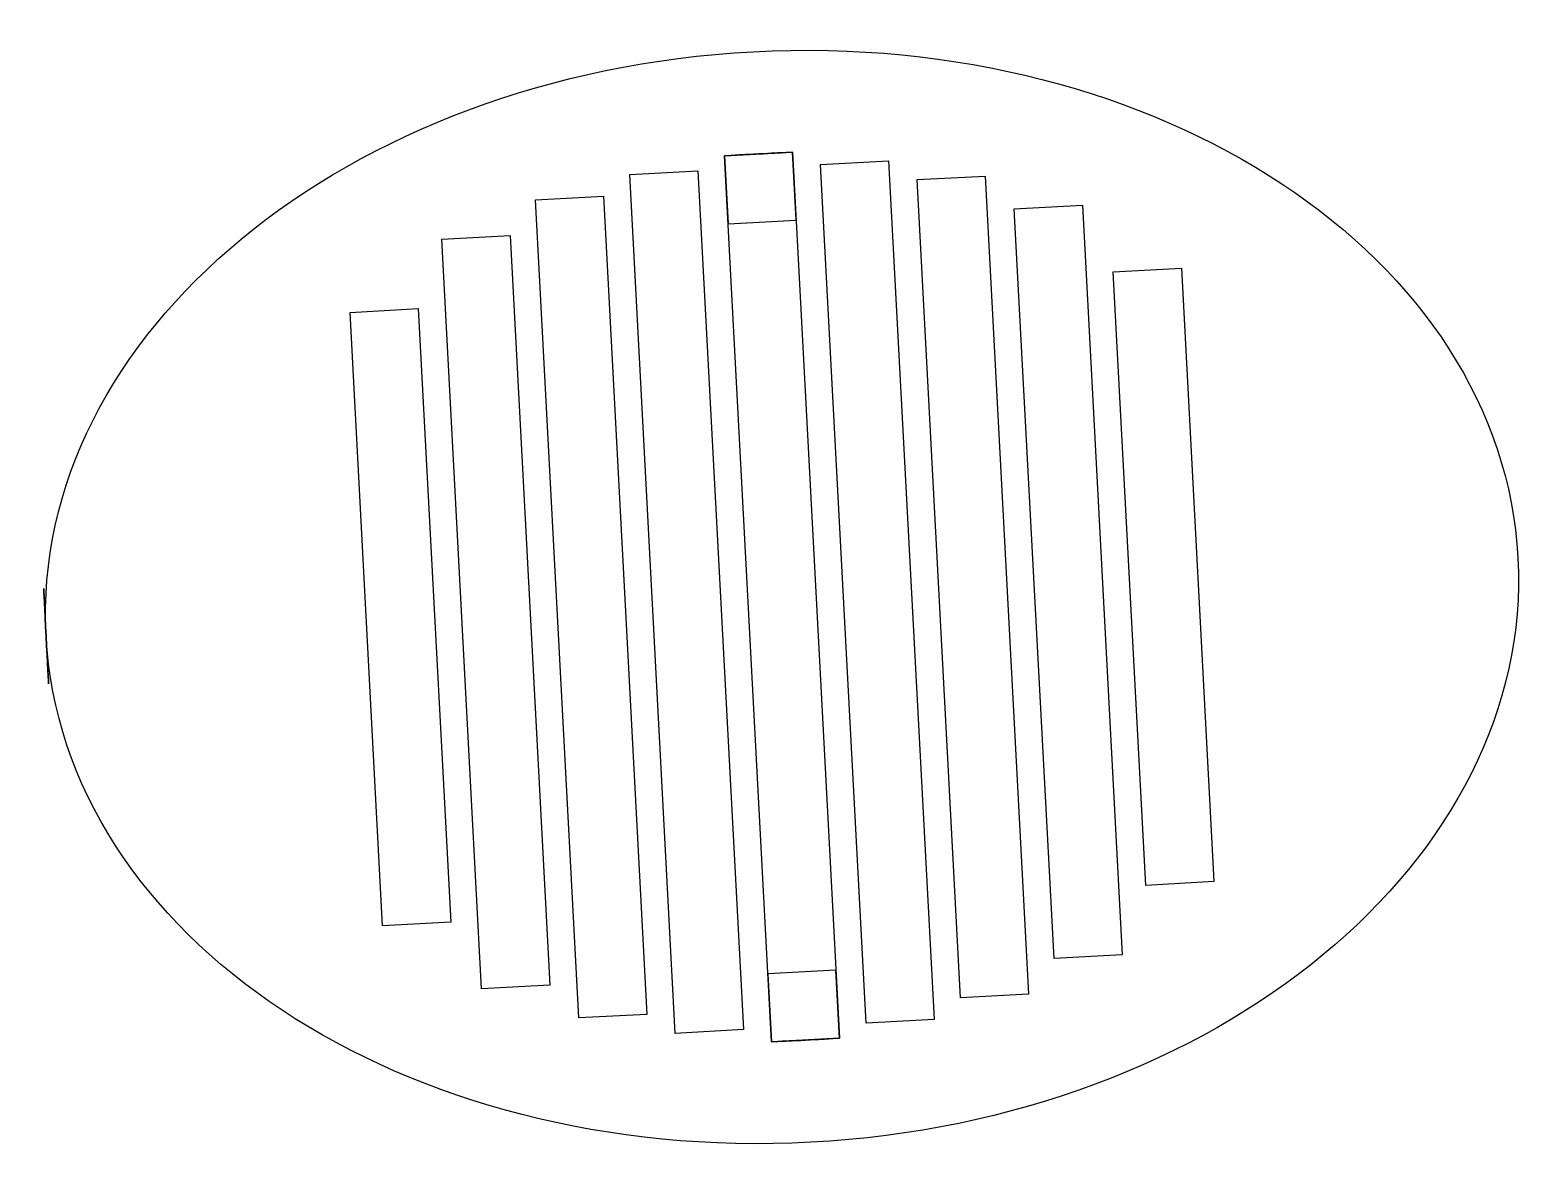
# Model space of a CAD drawing. Header units: millimetres. Extents: x -149 to -38, y 104 to 187.
import ezdxf

# ---------------------------------------------------------------- set-up
doc = ezdxf.new("R2010")
doc.units = ezdxf.units.MM

msp = doc.modelspace()

# ---------------------------------------------------------------- linework, layer by layer
for points, elevation in [([(-94.26, 112.66), (-97.7, 177.57), (-92.71, 177.84), (-89.26, 112.93)], 30), ([(-97.7, 177.57), (-97.44, 172.58), (-92.44, 172.84), (-92.71, 177.84)], 28), ([(-101.3, 113.29), (-104.64, 176.2), (-99.65, 176.47), (-96.31, 113.56)], 30), ([(-87.32, 114.03), (-90.66, 176.94), (-85.67, 177.21), (-82.33, 114.3)], 30), ([(-80.41, 115.9), (-83.59, 175.82), (-78.6, 176.08), (-75.42, 116.17)], 30), ([(-108.37, 114.42), (-111.55, 174.33), (-106.56, 174.6), (-103.38, 114.68)], 30), ([(-73.55, 118.77), (-76.47, 173.69), (-71.47, 173.96), (-68.56, 119.03)], 30), ([(-115.49, 116.54), (-118.41, 171.47), (-113.41, 171.73), (-110.5, 116.81)], 30), ([(-66.83, 124.13), (-69.21, 169.07), (-64.22, 169.33), (-61.83, 124.4)], 30), ([(-122.75, 121.17), (-125.13, 166.1), (-120.14, 166.37), (-117.76, 121.43)], 30), ([(-89.26, 112.93), (-89.53, 117.92), (-94.52, 117.66), (-94.26, 112.66)], 28), ([(-89.26, 112.93), (-89.26, 112.93), (-94.26, 112.66), (-94.26, 112.66)], 28), ([(-89.26, 112.93), (-89.26, 112.93), (-94.26, 112.66), (-94.26, 112.66)], 28)]:
    msp.add_lwpolyline(points, close=True, dxfattribs=dict(elevation=elevation))
at = {"extrusion": (-0.05299, 0.998595, 0)}
msp.add_circle((85.66, 33, 182.5), 1.7, dxfattribs=at)
at = {"extrusion": (-0.998716, -0.050668, 0)}
msp.add_circle((-149.67, 7.5, 140), 3.5, dxfattribs=at)
at = {"extrusion": (0.05299, -0.998595, 0)}
msp.add_circle((-85.66, 33, -117.5), 1.7, dxfattribs=at)
msp.add_ellipse((-93.48, 145.25), major_axis=(-53.92, -2.86), ratio=0.740741)

doc.saveas('drawing.dxf')
